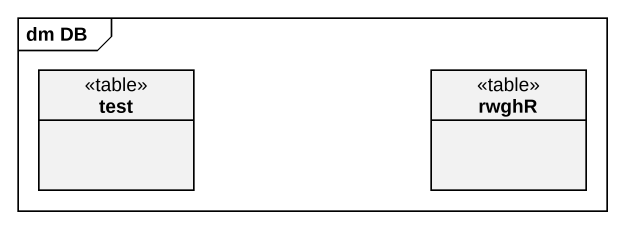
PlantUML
@startuml
mainframe dm DB
hide circle
hide empty members
class test <<table>>
class rwghR <<table>>
@enduml
